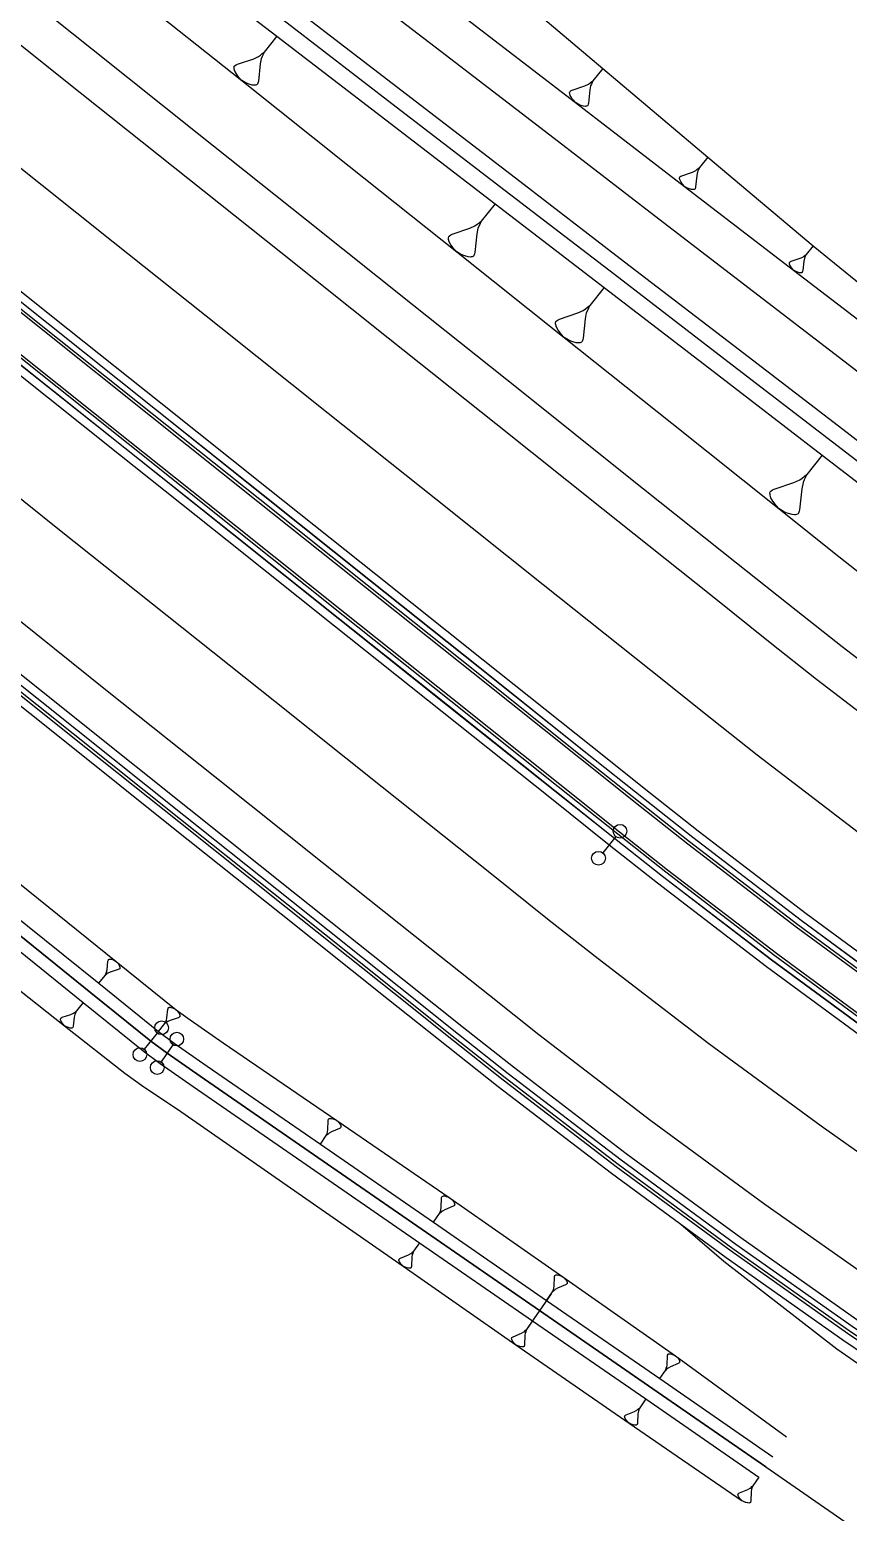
# Model space of a CAD drawing. Extents: x 383808 to 384559, y 802827 to 803490.
# Drawn here: x 384134.6 to 384164.3, y 803006.5 to 803060.4 of the extents above; entities that cross this region are included whole.
import ezdxf

# ---------------------------------------------------------------- set-up
doc = ezdxf.new("R2010")
doc.units = 0
doc.layers.get('0').update_dxf_attribs({"linetype": 'CONTINUOUS'})

msp = doc.modelspace()

# ---------------------------------------------------------------- linework, layer by layer
at = {"color": 7}
for p, q in [((384143.5607, 803060.1627), (384143.0986, 803059.5826)), ((384142.1231, 803059.1405), (384142.7184, 803059.3436)), ((384142.7184, 803059.3436), (384142.8904, 803059.4234)), ((384142.8904, 803059.4234), (384142.9598, 803059.4765)), ((384142.9898, 803059.3441), (384142.9505, 803059.1587)), ((384142.9598, 803059.4765), (384143.0292, 803059.5296)), ((384143.0261, 803059.4236), (384142.9898, 803059.3441)), ((384143.0623, 803059.5031), (384143.0261, 803059.4236)), ((384143.0292, 803059.5296), (384143.0986, 803059.5826)), ((384143.0986, 803059.5826), (384143.0623, 803059.5031)), ((384142.0009, 803059.0211), (384142.0107, 803059.0675)), ((384142.0043, 803058.9914), (384142.0009, 803059.0211)), ((384142.0076, 803058.9616), (384142.0043, 803058.9914)), ((384142.0309, 803058.8888), (384142.0076, 803058.9616)), ((384142.0107, 803059.0675), (384142.0239, 803059.0841)), ((384142.0239, 803059.0841), (384142.0801, 803059.1206)), ((384142.0874, 803058.7896), (384142.0309, 803058.8888)), ((384142.0801, 803059.1206), (384142.1231, 803059.1405)), ((384142.1239, 803058.7335), (384142.0874, 803058.7896)), ((384142.177, 803058.6641), (384142.1239, 803058.7335)), ((384142.9505, 803059.1587), (384142.8855, 803058.5331)), ((384155.4152, 803058.9936), (384155.057, 803058.544)), ((384142.2798, 803058.5551), (384142.177, 803058.6641)), ((384142.409, 803058.4792), (384142.2798, 803058.5551)), ((384142.4885, 803058.4429), (384142.409, 803058.4792)), ((384142.5515, 803058.4199), (384142.4885, 803058.4429)), ((384142.6608, 803058.387), (384142.5515, 803058.4199)), ((384142.7369, 803058.3806), (384142.6608, 803058.387)), ((384142.7667, 803058.3839), (384142.7369, 803058.3806)), ((384142.7964, 803058.3873), (384142.7667, 803058.3839)), ((384142.8394, 803058.4072), (384142.7964, 803058.3873)), ((384142.8526, 803058.4238), (384142.8394, 803058.4072)), ((384142.8757, 803058.4867), (384142.8526, 803058.4238)), ((384142.8855, 803058.5331), (384142.8757, 803058.4867)), ((384154.2241, 803058.1576), (384154.2677, 803058.1859)), ((384154.2677, 803058.1859), (384154.301, 803058.2014)), ((384154.301, 803058.2014), (384154.7624, 803058.3588)), ((384154.7624, 803058.3588), (384154.8957, 803058.4206)), ((384154.9422, 803058.2155), (384154.8919, 803057.7306)), ((384154.8957, 803058.4206), (384154.9494, 803058.4617)), ((384154.9727, 803058.3592), (384154.9422, 803058.2155)), ((384154.9494, 803058.4617), (384155.0032, 803058.5029)), ((384155.0008, 803058.4208), (384154.9727, 803058.3592)), ((384155.0289, 803058.4824), (384155.0008, 803058.4208)), ((384155.0032, 803058.5029), (384155.057, 803058.544)), ((384155.057, 803058.544), (384155.0289, 803058.4824)), ((384154.2063, 803058.1088), (384154.2139, 803058.1448)), ((384154.2089, 803058.0858), (384154.2063, 803058.1088)), ((384154.2115, 803058.0627), (384154.2089, 803058.0858)), ((384154.2296, 803058.0063), (384154.2115, 803058.0627)), ((384154.2139, 803058.1448), (384154.2241, 803058.1576)), ((384154.2733, 803057.9294), (384154.2296, 803058.0063)), ((384154.3016, 803057.8859), (384154.2733, 803057.9294)), ((384154.3428, 803057.8321), (384154.3016, 803057.8859)), ((384154.4225, 803057.7476), (384154.3428, 803057.8321)), ((384154.5226, 803057.6888), (384154.4225, 803057.7476)), ((384154.5842, 803057.6607), (384154.5226, 803057.6888)), ((384154.633, 803057.6429), (384154.5842, 803057.6607)), ((384154.7177, 803057.6174), (384154.633, 803057.6429)), ((384154.8562, 803057.633), (384154.8229, 803057.6176)), ((384154.8664, 803057.6459), (384154.8562, 803057.633)), ((384154.8843, 803057.6947), (384154.8664, 803057.6459)), ((384154.8919, 803057.7306), (384154.8843, 803057.6947)), ((384154.7767, 803057.6124), (384154.7177, 803057.6174)), ((384154.7998, 803057.615), (384154.7767, 803057.6124)), ((384154.8229, 803057.6176), (384154.7998, 803057.615)), ((384159.2388, 803055.7688), (384158.9322, 803055.3839)), ((384158.2039, 803055.0114), (384158.2104, 803055.0421)), ((384158.2061, 803054.9916), (384158.2039, 803055.0114)), ((384158.2083, 803054.9718), (384158.2061, 803054.9916)), ((384158.2238, 803054.9236), (384158.2083, 803054.9718)), ((384158.2104, 803055.0421), (384158.2191, 803055.0531)), ((384158.2191, 803055.0531), (384158.2564, 803055.0773)), ((384158.2564, 803055.0773), (384158.285, 803055.0906)), ((384158.285, 803055.0906), (384158.68, 803055.2253)), ((384158.68, 803055.2253), (384158.794, 803055.2782)), ((384158.8339, 803055.1026), (384158.7908, 803054.6875)), ((384158.794, 803055.2782), (384158.8401, 803055.3135)), ((384158.86, 803055.2257), (384158.8339, 803055.1026)), ((384158.8401, 803055.3135), (384158.8861, 803055.3487)), ((384158.8841, 803055.2784), (384158.86, 803055.2257)), ((384158.9081, 803055.3312), (384158.8841, 803055.2784)), ((384158.8861, 803055.3487), (384158.9322, 803055.3839)), ((384158.9322, 803055.3839), (384158.9081, 803055.3312)), ((384158.2613, 803054.8577), (384158.2238, 803054.9236)), ((384158.2855, 803054.8205), (384158.2613, 803054.8577)), ((384158.3207, 803054.7744), (384158.2855, 803054.8205)), ((384158.3889, 803054.7021), (384158.3207, 803054.7744)), ((384158.4747, 803054.6518), (384158.3889, 803054.7021)), ((384158.5274, 803054.6277), (384158.4747, 803054.6518)), ((384158.5692, 803054.6124), (384158.5274, 803054.6277)), ((384158.6417, 803054.5906), (384158.5692, 803054.6124)), ((384158.6922, 803054.5863), (384158.6417, 803054.5906)), ((384158.712, 803054.5885), (384158.6922, 803054.5863)), ((384158.7317, 803054.5908), (384158.712, 803054.5885)), ((384158.7602, 803054.604), (384158.7317, 803054.5908)), ((384158.769, 803054.615), (384158.7602, 803054.604)), ((384158.7843, 803054.6568), (384158.769, 803054.615)), ((384158.7908, 803054.6875), (384158.7843, 803054.6568)), ((384151.4937, 803054.0717), (384150.9911, 803053.4409)), ((384150.7648, 803053.2678), (384150.8402, 803053.3255)), ((384150.8402, 803053.3255), (384150.9157, 803053.3832)), ((384150.9517, 803053.3545), (384150.9123, 803053.2681)), ((384150.9157, 803053.3832), (384150.9911, 803053.4409)), ((384150.9911, 803053.4409), (384150.9517, 803053.3545)), ((384149.7976, 803052.8304), (384149.8083, 803052.8808)), ((384149.8013, 803052.798), (384149.7976, 803052.8304)), ((384149.8049, 803052.7657), (384149.8013, 803052.798)), ((384149.8083, 803052.8808), (384149.8227, 803052.8988)), ((384149.8227, 803052.8988), (384149.8838, 803052.9385)), ((384149.8838, 803052.9385), (384149.9305, 803052.9602)), ((384149.9305, 803052.9602), (384150.5778, 803053.181)), ((384150.5778, 803053.181), (384150.7648, 803053.2678)), ((384150.8301, 803052.98), (384150.7595, 803052.2997)), ((384150.8729, 803053.1816), (384150.8301, 803052.98)), ((384150.9123, 803053.2681), (384150.8729, 803053.1816)), ((384149.8303, 803052.6865), (384149.8049, 803052.7657)), ((384149.8917, 803052.5787), (384149.8303, 803052.6865)), ((384149.9314, 803052.5176), (384149.8917, 803052.5787)), ((384149.9891, 803052.4421), (384149.9314, 803052.5176)), ((384150.1009, 803052.3236), (384149.9891, 803052.4421)), ((384150.2414, 803052.2411), (384150.1009, 803052.3236)), ((384150.3278, 803052.2017), (384150.2414, 803052.2411)), ((384150.7488, 803052.2493), (384150.7237, 803052.1809)), ((384150.7595, 803052.2997), (384150.7488, 803052.2493)), ((384163.0613, 803052.5425), (384162.8066, 803052.2229)), ((384150.3963, 803052.1767), (384150.3278, 803052.2017)), ((384150.5151, 803052.1409), (384150.3963, 803052.1767)), ((384150.5979, 803052.1339), (384150.5151, 803052.1409)), ((384150.6303, 803052.1375), (384150.5979, 803052.1339)), ((384150.6626, 803052.1412), (384150.6303, 803052.1375)), ((384150.7094, 803052.1629), (384150.6626, 803052.1412)), ((384150.7237, 803052.1809), (384150.7094, 803052.1629)), ((384162.2017, 803051.9134), (384162.2071, 803051.939)), ((384162.2035, 803051.897), (384162.2017, 803051.9134)), ((384162.2054, 803051.8806), (384162.2035, 803051.897)), ((384162.2183, 803051.8405), (384162.2054, 803051.8806)), ((384162.2071, 803051.939), (384162.2144, 803051.9481)), ((384162.2144, 803051.9481), (384162.2454, 803051.9682)), ((384162.2494, 803051.7859), (384162.2183, 803051.8405)), ((384162.2454, 803051.9682), (384162.269, 803051.9792)), ((384162.2695, 803051.7549), (384162.2494, 803051.7859)), ((384162.269, 803051.9792), (384162.5971, 803052.0911)), ((384162.2987, 803051.7166), (384162.2695, 803051.7549)), ((384162.3554, 803051.6566), (384162.2987, 803051.7166)), ((384162.5971, 803052.0911), (384162.6919, 803052.1351)), ((384162.725, 803051.9892), (384162.6892, 803051.6445)), ((384162.6919, 803052.1351), (384162.7301, 803052.1643)), ((384162.7467, 803052.0914), (384162.725, 803051.9892)), ((384162.7301, 803052.1643), (384162.7683, 803052.1936)), ((384162.7666, 803052.1352), (384162.7467, 803052.0914)), ((384162.7866, 803052.179), (384162.7666, 803052.1352)), ((384162.7683, 803052.1936), (384162.8066, 803052.2229)), ((384162.8066, 803052.2229), (384162.7866, 803052.179)), ((384162.4266, 803051.6148), (384162.3554, 803051.6566)), ((384162.4704, 803051.5948), (384162.4266, 803051.6148)), ((384162.5051, 803051.5821), (384162.4704, 803051.5948)), ((384162.5653, 803051.564), (384162.5051, 803051.5821)), ((384162.6073, 803051.5604), (384162.5653, 803051.564)), ((384162.6237, 803051.5623), (384162.6073, 803051.5604)), ((384162.6401, 803051.5641), (384162.6237, 803051.5623)), ((384162.6638, 803051.5751), (384162.6401, 803051.5641)), ((384162.6711, 803051.5842), (384162.6638, 803051.5751)), ((384162.6838, 803051.6189), (384162.6711, 803051.5842)), ((384162.6892, 803051.6445), (384162.6838, 803051.6189)), ((384155.4602, 803051.0262), (384154.9374, 803050.3701)), ((384153.8342, 803049.8701), (384154.5075, 803050.0997)), ((384154.5075, 803050.0997), (384154.702, 803050.19)), ((384154.702, 803050.19), (384154.7804, 803050.25)), ((384154.8144, 803050.1004), (384154.7699, 803049.8906)), ((384154.7804, 803050.25), (384154.8589, 803050.3101)), ((384154.8554, 803050.1903), (384154.8144, 803050.1004)), ((384154.8964, 803050.2802), (384154.8554, 803050.1903)), ((384154.8589, 803050.3101), (384154.9374, 803050.3701)), ((384154.9374, 803050.3701), (384154.8964, 803050.2802)), ((384153.696, 803049.735), (384153.7071, 803049.7875)), ((384153.6998, 803049.7014), (384153.696, 803049.735)), ((384153.7036, 803049.6677), (384153.6998, 803049.7014)), ((384153.7299, 803049.5854), (384153.7036, 803049.6677)), ((384153.7071, 803049.7875), (384153.722, 803049.8062)), ((384153.722, 803049.8062), (384153.7856, 803049.8475)), ((384153.7938, 803049.4732), (384153.7299, 803049.5854)), ((384153.7856, 803049.8475), (384153.8342, 803049.8701)), ((384154.7699, 803049.8906), (384154.6965, 803049.183)), ((384153.8351, 803049.4097), (384153.7938, 803049.4732)), ((384153.8951, 803049.3312), (384153.8351, 803049.4097)), ((384154.0114, 803049.2079), (384153.8951, 803049.3312)), ((384154.1576, 803049.1221), (384154.0114, 803049.2079)), ((384154.2475, 803049.0811), (384154.1576, 803049.1221)), ((384154.3187, 803049.055), (384154.2475, 803049.0811)), ((384154.4423, 803049.0178), (384154.3187, 803049.055)), ((384154.5284, 803049.0105), (384154.4423, 803049.0178)), ((384154.562, 803049.0143), (384154.5284, 803049.0105)), ((384154.5957, 803049.0181), (384154.562, 803049.0143)), ((384154.6443, 803049.0407), (384154.5957, 803049.0181)), ((384154.6593, 803049.0594), (384154.6443, 803049.0407)), ((384154.6853, 803049.1306), (384154.6593, 803049.0594)), ((384154.6965, 803049.183), (384154.6853, 803049.1306)), ((384163.3931, 803044.9352), (384162.83, 803044.2284)), ((384162.6609, 803044.099), (384162.7454, 803044.1637)), ((384162.7454, 803044.1637), (384162.83, 803044.2284)), ((384162.83, 803044.2284), (384162.7858, 803044.1315)), ((384161.5046, 803043.6008), (384161.5207, 803043.621)), ((384161.5207, 803043.621), (384161.5892, 803043.6655)), ((384161.5892, 803043.6655), (384161.6416, 803043.6898)), ((384161.6416, 803043.6898), (384162.3669, 803043.9372)), ((384162.3669, 803043.9372), (384162.5763, 803044.0344)), ((384162.6496, 803043.7119), (384162.5704, 803042.9497)), ((384162.5763, 803044.0344), (384162.6609, 803044.099)), ((384162.6975, 803043.9378), (384162.6496, 803043.7119)), ((384162.7417, 803044.0347), (384162.6975, 803043.9378)), ((384162.7858, 803044.1315), (384162.7417, 803044.0347)), ((384161.4927, 803043.5443), (384161.5046, 803043.6008)), ((384161.4968, 803043.508), (384161.4927, 803043.5443)), ((384161.5009, 803043.4717), (384161.4968, 803043.508)), ((384161.5293, 803043.3831), (384161.5009, 803043.4717)), ((384161.5981, 803043.2623), (384161.5293, 803043.3831)), ((384161.6425, 803043.1938), (384161.5981, 803043.2623)), ((384161.7072, 803043.1093), (384161.6425, 803043.1938)), ((384161.8325, 803042.9764), (384161.7072, 803043.1093)), ((384161.9899, 803042.884), (384161.8325, 803042.9764)), ((384162.0868, 803042.8399), (384161.9899, 803042.884)), ((384162.1635, 803042.8118), (384162.0868, 803042.8399)), ((384162.2966, 803042.7717), (384162.1635, 803042.8118)), ((384162.3894, 803042.7638), (384162.2966, 803042.7717)), ((384162.4256, 803042.768), (384162.3894, 803042.7638)), ((384162.4619, 803042.7721), (384162.4256, 803042.768)), ((384162.5143, 803042.7964), (384162.4619, 803042.7721)), ((384162.5304, 803042.8165), (384162.5143, 803042.7964)), ((384162.5585, 803042.8932), (384162.5304, 803042.8165)), ((384162.5704, 803042.9497), (384162.5585, 803042.8932)), ((384137.3831, 803026.2265), (384137.4169, 803026.5359)), ((384137.4169, 803026.5359), (384137.4219, 803026.5588)), ((384137.4219, 803026.5588), (384137.4334, 803026.5898)), ((384137.4334, 803026.5898), (384137.44, 803026.598)), ((384137.44, 803026.598), (384137.4613, 803026.6078)), ((384137.4613, 803026.6078), (384137.4761, 803026.6093)), ((384137.4761, 803026.6093), (384137.4908, 803026.6109)), ((384137.4908, 803026.6109), (384137.5285, 803026.6075)), ((384137.5285, 803026.6075), (384137.5824, 803026.591)), ((384137.5824, 803026.591), (384137.6135, 803026.5794)), ((384137.6135, 803026.5794), (384137.6527, 803026.5613)), ((384137.6527, 803026.5613), (384137.7165, 803026.5234)), ((384137.7165, 803026.5234), (384137.7671, 803026.4692)), ((384137.7671, 803026.4692), (384137.7932, 803026.4347)), ((384137.7932, 803026.4347), (384137.8111, 803026.4068)), ((384137.8111, 803026.4068), (384137.8387, 803026.3576)), ((384137.0785, 803025.7313), (384137.3087, 803026.0171)), ((384137.3087, 803026.0171), (384137.3268, 803026.0564)), ((384137.3432, 803026.0432), (384137.3087, 803026.0171)), ((384137.3268, 803026.0564), (384137.345, 803026.0956)), ((384137.3776, 803026.0693), (384137.3432, 803026.0432)), ((384137.345, 803026.0956), (384137.3631, 803026.1348)), ((384137.3631, 803026.1348), (384137.3831, 803026.2265)), ((384137.4121, 803026.0954), (384137.3776, 803026.0693)), ((384137.4974, 803026.1344), (384137.4121, 803026.0954)), ((384137.7925, 803026.2333), (384137.4974, 803026.1344)), ((384137.8138, 803026.243), (384137.7925, 803026.2333)), ((384137.8417, 803026.261), (384137.8138, 803026.243)), ((384137.8387, 803026.3576), (384137.8501, 803026.3215)), ((384137.8483, 803026.2691), (384137.8417, 803026.261)), ((384137.8533, 803026.292), (384137.8483, 803026.2691)), ((384137.8501, 803026.3215), (384137.8517, 803026.3068)), ((384137.8517, 803026.3068), (384137.8533, 803026.292)), ((384136.5139, 803025.0304), (384136.2696, 803024.7271)), ((384139.5612, 803024.4744), (384139.5951, 803024.7848)), ((384139.5951, 803024.7848), (384139.6001, 803024.8077)), ((384139.6001, 803024.8077), (384139.6117, 803024.8389)), ((384139.6117, 803024.8389), (384139.6183, 803024.8471)), ((384139.6183, 803024.8471), (384139.6396, 803024.8569)), ((384139.6396, 803024.8569), (384139.6544, 803024.8585)), ((384139.6544, 803024.8585), (384139.6692, 803024.8601)), ((384139.6692, 803024.8601), (384139.707, 803024.8567)), ((384139.707, 803024.8567), (384139.7612, 803024.8401)), ((384139.7612, 803024.8401), (384139.7923, 803024.8285)), ((384139.7923, 803024.8285), (384139.8317, 803024.8103)), ((384139.8317, 803024.8103), (384139.8956, 803024.7723)), ((384139.8956, 803024.7723), (384139.9464, 803024.7179)), ((384135.6916, 803024.4354), (384135.6969, 803024.4597)), ((384135.6933, 803024.4197), (384135.6916, 803024.4354)), ((384135.695, 803024.4041), (384135.6933, 803024.4197)), ((384135.707, 803024.3658), (384135.695, 803024.4041)), ((384135.6969, 803024.4597), (384135.7039, 803024.4683)), ((384135.7039, 803024.4683), (384135.7335, 803024.4874)), ((384135.7364, 803024.3136), (384135.707, 803024.3658)), ((384135.7335, 803024.4874), (384135.7561, 803024.4977)), ((384135.7554, 803024.284), (384135.7364, 803024.3136)), ((384135.7831, 803024.2474), (384135.7554, 803024.284)), ((384135.7561, 803024.4977), (384136.0693, 803024.6027)), ((384135.8368, 803024.1898), (384135.7831, 803024.2474)), ((384136.0693, 803024.6027), (384136.1598, 803024.6441)), ((384136.1906, 803024.505), (384136.1548, 803024.1766)), ((384136.1598, 803024.6441), (384136.1964, 803024.6718)), ((384136.2118, 803024.6022), (384136.1906, 803024.505)), ((384136.1964, 803024.6718), (384136.233, 803024.6994)), ((384136.2311, 803024.6438), (384136.2118, 803024.6022)), ((384136.2503, 803024.6855), (384136.2311, 803024.6438)), ((384136.233, 803024.6994), (384136.2696, 803024.7271)), ((384136.2696, 803024.7271), (384136.2503, 803024.6855)), ((384139.2556, 803023.9777), (384139.4865, 803024.2644)), ((384139.4865, 803024.2644), (384139.5047, 803024.3037)), ((384139.5211, 803024.2905), (384139.4865, 803024.2644)), ((384139.5047, 803024.3037), (384139.5229, 803024.3431)), ((384139.5557, 803024.3167), (384139.5211, 803024.2905)), ((384139.5229, 803024.3431), (384139.5411, 803024.3825)), ((384139.5411, 803024.3825), (384139.5612, 803024.4744)), ((384139.5903, 803024.3429), (384139.5557, 803024.3167)), ((384139.6758, 803024.382), (384139.5903, 803024.3429)), ((384139.9719, 803024.4812), (384139.6758, 803024.382)), ((384139.9464, 803024.7179), (384139.9726, 803024.6833)), ((384139.9933, 803024.491), (384139.9719, 803024.4812)), ((384139.9726, 803024.6833), (384139.9905, 803024.6553)), ((384139.9905, 803024.6553), (384140.0183, 803024.6059)), ((384140.0213, 803024.509), (384139.9933, 803024.491)), ((384140.0183, 803024.6059), (384140.0297, 803024.5698)), ((384140.0278, 803024.5172), (384140.0213, 803024.509)), ((384140.0329, 803024.5402), (384140.0278, 803024.5172)), ((384140.0297, 803024.5698), (384140.0313, 803024.555)), ((384140.0313, 803024.555), (384140.0329, 803024.5402)), ((384135.9044, 803024.1496), (384135.8368, 803024.1898)), ((384135.9461, 803024.1304), (384135.9044, 803024.1496)), ((384135.9791, 803024.1181), (384135.9461, 803024.1304)), ((384136.0363, 803024.1005), (384135.9791, 803024.1181)), ((384136.0763, 803024.0969), (384136.0363, 803024.1005)), ((384136.092, 803024.0986), (384136.0763, 803024.0969)), ((384136.1076, 803024.1003), (384136.092, 803024.0986)), ((384136.1302, 803024.1107), (384136.1076, 803024.1003)), ((384136.1372, 803024.1193), (384136.1302, 803024.1107)), ((384136.1495, 803024.1523), (384136.1372, 803024.1193)), ((384136.1548, 803024.1766), (384136.1495, 803024.1523)), ((384145.4164, 803020.413), (384145.4276, 803020.7328)), ((384145.4276, 803020.7328), (384145.4309, 803020.7567)), ((384145.4309, 803020.7567), (384145.4404, 803020.7894)), ((384145.4404, 803020.7894), (384145.4466, 803020.7983)), ((384145.4466, 803020.7983), (384145.4677, 803020.8099)), ((384145.4677, 803020.8099), (384145.4827, 803020.8127)), ((384145.4827, 803020.8127), (384145.4977, 803020.8154)), ((384145.4977, 803020.8154), (384145.5366, 803020.8148)), ((384145.5366, 803020.8148), (384145.5932, 803020.8019)), ((384145.8357, 803020.4511), (384145.5406, 803020.3273)), ((384145.5932, 803020.8019), (384145.6259, 803020.7924)), ((384145.6259, 803020.7924), (384145.6675, 803020.7768)), ((384145.6675, 803020.7768), (384145.7357, 803020.7428)), ((384145.7357, 803020.7428), (384145.7917, 803020.691)), ((384145.7917, 803020.691), (384145.8211, 803020.6576)), ((384145.8211, 803020.6576), (384145.8416, 803020.6304)), ((384145.8568, 803020.4627), (384145.8357, 803020.4511)), ((384145.8416, 803020.6304), (384145.8737, 803020.582)), ((384145.884, 803020.4832), (384145.8568, 803020.4627)), ((384145.8737, 803020.582), (384145.888, 803020.5459)), ((384145.8902, 803020.492), (384145.884, 803020.4832)), ((384145.888, 803020.5459), (384145.8908, 803020.5309)), ((384145.8935, 803020.5159), (384145.8902, 803020.492)), ((384145.8908, 803020.5309), (384145.8935, 803020.5159)), ((384145.1416, 803019.8822), (384145.356, 803020.1927)), ((384145.356, 803020.1927), (384145.3716, 803020.2343)), ((384145.3893, 803020.2221), (384145.356, 803020.1927)), ((384145.3716, 803020.2343), (384145.3872, 803020.2759)), ((384145.3872, 803020.2759), (384145.4029, 803020.3176)), ((384145.4227, 803020.2514), (384145.3893, 803020.2221)), ((384145.4029, 803020.3176), (384145.4164, 803020.413)), ((384145.4561, 803020.2808), (384145.4227, 803020.2514)), ((384145.5406, 803020.3273), (384145.4561, 803020.2808)), ((384149.5383, 803017.5864), (384149.5498, 803017.9147)), ((384149.5498, 803017.9147), (384149.5533, 803017.9392)), ((384149.5533, 803017.9392), (384149.563, 803017.9729)), ((384149.563, 803017.9729), (384149.5693, 803017.982)), ((384149.5693, 803017.982), (384149.591, 803017.9939)), ((384149.591, 803017.9939), (384149.6064, 803017.9967)), ((384149.6064, 803017.9967), (384149.6218, 803017.9995)), ((384149.6218, 803017.9995), (384149.6617, 803017.9989)), ((384149.6617, 803017.9989), (384149.7198, 803017.9857)), ((384149.7198, 803017.9857), (384149.7534, 803017.9759)), ((384149.7534, 803017.9759), (384149.7962, 803017.9599)), ((384149.7962, 803017.9599), (384149.8662, 803017.9249)), ((384149.8662, 803017.9249), (384149.9237, 803017.8718)), ((384149.9237, 803017.8718), (384149.9538, 803017.8376)), ((384149.9538, 803017.8376), (384149.9749, 803017.8096)), ((384149.9749, 803017.8096), (384150.0078, 803017.7599)), ((384150.0078, 803017.7599), (384150.0226, 803017.7228)), ((384149.2562, 803017.0414), (384149.4763, 803017.3602)), ((384149.4763, 803017.3602), (384149.4923, 803017.4029)), ((384149.5106, 803017.3904), (384149.4763, 803017.3602)), ((384149.4923, 803017.4029), (384149.5084, 803017.4457)), ((384149.5084, 803017.4457), (384149.5244, 803017.4884)), ((384149.5448, 803017.4205), (384149.5106, 803017.3904)), ((384149.5244, 803017.4884), (384149.5383, 803017.5864)), ((384149.5791, 803017.4506), (384149.5448, 803017.4205)), ((384149.6658, 803017.4984), (384149.5791, 803017.4506)), ((384149.9688, 803017.6255), (384149.6658, 803017.4984)), ((384149.9905, 803017.6374), (384149.9688, 803017.6255)), ((384150.0185, 803017.6584), (384149.9905, 803017.6374)), ((384150.0247, 803017.6675), (384150.0185, 803017.6584)), ((384150.0226, 803017.7228), (384150.0254, 803017.7074)), ((384150.0282, 803017.692), (384150.0247, 803017.6675)), ((384150.0254, 803017.7074), (384150.0282, 803017.692)), ((384148.7448, 803016.3008), (384148.5322, 803015.9927)), ((384147.9989, 803015.6721), (384148.0022, 803015.6958)), ((384148.0016, 803015.6572), (384147.9989, 803015.6721)), ((384148.0043, 803015.6424), (384148.0016, 803015.6572)), ((384148.0022, 803015.6958), (384148.0083, 803015.7046)), ((384148.0186, 803015.6065), (384148.0043, 803015.6424)), ((384148.0083, 803015.7046), (384148.0353, 803015.7249)), ((384148.0504, 803015.5586), (384148.0186, 803015.6065)), ((384148.0353, 803015.7249), (384148.0563, 803015.7365)), ((384148.0563, 803015.7365), (384148.349, 803015.8593)), ((384148.349, 803015.8593), (384148.4328, 803015.9054)), ((384148.4328, 803015.9054), (384148.4659, 803015.9345)), ((384148.4722, 803015.7742), (384148.4611, 803015.4569)), ((384148.4659, 803015.9345), (384148.4991, 803015.9636)), ((384148.4856, 803015.8689), (384148.4722, 803015.7742)), ((384148.5012, 803015.9102), (384148.4856, 803015.8689)), ((384148.4991, 803015.9636), (384148.5322, 803015.9927)), ((384148.5167, 803015.9515), (384148.5012, 803015.9102)), ((384148.5322, 803015.9927), (384148.5167, 803015.9515)), ((384148.0708, 803015.5315), (384148.0504, 803015.5586)), ((384148.0999, 803015.4984), (384148.0708, 803015.5315)), ((384148.1554, 803015.4471), (384148.0999, 803015.4984)), ((384148.2231, 803015.4133), (384148.1554, 803015.4471)), ((384148.2644, 803015.3978), (384148.2231, 803015.4133)), ((384148.2969, 803015.3884), (384148.2644, 803015.3978)), ((384148.353, 803015.3756), (384148.2969, 803015.3884)), ((384148.3916, 803015.375), (384148.353, 803015.3756)), ((384148.4065, 803015.3777), (384148.3916, 803015.375)), ((384148.4213, 803015.3805), (384148.4065, 803015.3777)), ((384148.4423, 803015.392), (384148.4213, 803015.3805)), ((384148.4484, 803015.4008), (384148.4423, 803015.392)), ((384148.4578, 803015.4333), (384148.4484, 803015.4008)), ((384148.4611, 803015.4569), (384148.4578, 803015.4333)), ((384153.6447, 803014.7297), (384153.6558, 803015.0485)), ((384153.6558, 803015.0485), (384153.6592, 803015.0723)), ((384153.6592, 803015.0723), (384153.6687, 803015.1049)), ((384153.6687, 803015.1049), (384153.6748, 803015.1137)), ((384153.6748, 803015.1137), (384153.6958, 803015.1253)), ((384153.6958, 803015.1253), (384153.7108, 803015.1281)), ((384153.7108, 803015.1281), (384153.7257, 803015.1308)), ((384153.7257, 803015.1308), (384153.7644, 803015.1302)), ((384153.7644, 803015.1302), (384153.8209, 803015.1173)), ((384153.8209, 803015.1173), (384153.8535, 803015.1078)), ((384153.8535, 803015.1078), (384153.895, 803015.0923)), ((384153.895, 803015.0923), (384153.963, 803015.0584)), ((384153.963, 803015.0584), (384154.0188, 803015.0068)), ((384153.3708, 803014.2006), (384153.5845, 803014.5101)), ((384153.5845, 803014.5101), (384153.6, 803014.5516)), ((384153.6177, 803014.5394), (384153.5845, 803014.5101)), ((384153.6, 803014.5516), (384153.6156, 803014.5931)), ((384153.6156, 803014.5931), (384153.6312, 803014.6345)), ((384153.651, 803014.5686), (384153.6177, 803014.5394)), ((384153.6312, 803014.6345), (384153.6447, 803014.7297)), ((384153.6843, 803014.5979), (384153.651, 803014.5686)), ((384153.7685, 803014.6442), (384153.6843, 803014.5979)), ((384154.0626, 803014.7676), (384153.7685, 803014.6442)), ((384154.0188, 803015.0068), (384154.0481, 803014.9735)), ((384154.0481, 803014.9735), (384154.0685, 803014.9464)), ((384154.0836, 803014.7792), (384154.0626, 803014.7676)), ((384154.0685, 803014.9464), (384154.1005, 803014.8982)), ((384154.1108, 803014.7996), (384154.0836, 803014.7792)), ((384154.1005, 803014.8982), (384154.1148, 803014.8621)), ((384154.1169, 803014.8085), (384154.1108, 803014.7996)), ((384154.1148, 803014.8621), (384154.1175, 803014.8472)), ((384154.1203, 803014.8323), (384154.1169, 803014.8085)), ((384154.1175, 803014.8472), (384154.1203, 803014.8323)), ((384152.8594, 803013.46), (384152.6418, 803013.1448)), ((384152.155, 803012.8826), (384152.4545, 803013.0082)), ((384152.4545, 803013.0082), (384152.5402, 803013.0554)), ((384152.5402, 803013.0554), (384152.5741, 803013.0852)), ((384152.5805, 803012.9212), (384152.5692, 803012.5966)), ((384152.5741, 803013.0852), (384152.608, 803013.115)), ((384152.5942, 803013.0181), (384152.5805, 803012.9212)), ((384152.6101, 803013.0603), (384152.5942, 803013.0181)), ((384152.608, 803013.115), (384152.6418, 803013.1448)), ((384152.626, 803013.1026), (384152.6101, 803013.0603)), ((384152.6418, 803013.1448), (384152.626, 803013.1026)), ((384152.0962, 803012.8168), (384152.0997, 803012.841)), ((384152.099, 803012.8016), (384152.0962, 803012.8168)), ((384152.1018, 803012.7863), (384152.099, 803012.8016)), ((384152.0997, 803012.841), (384152.1059, 803012.85)), ((384152.1164, 803012.7497), (384152.1018, 803012.7863)), ((384152.1059, 803012.85), (384152.1335, 803012.8708)), ((384152.149, 803012.7006), (384152.1164, 803012.7497)), ((384152.1335, 803012.8708), (384152.155, 803012.8826)), ((384152.1698, 803012.6729), (384152.149, 803012.7006)), ((384152.1996, 803012.6391), (384152.1698, 803012.6729)), ((384152.2564, 803012.5865), (384152.1996, 803012.6391)), ((384152.3256, 803012.552), (384152.2564, 803012.5865)), ((384152.3679, 803012.5362), (384152.3256, 803012.552)), ((384152.4011, 803012.5265), (384152.3679, 803012.5362)), ((384152.4586, 803012.5134), (384152.4011, 803012.5265)), ((384152.498, 803012.5128), (384152.4586, 803012.5134)), ((384152.5132, 803012.5156), (384152.498, 803012.5128)), ((384152.5284, 803012.5184), (384152.5132, 803012.5156)), ((384152.5499, 803012.5302), (384152.5284, 803012.5184)), ((384152.5561, 803012.5392), (384152.5499, 803012.5302)), ((384152.5657, 803012.5724), (384152.5561, 803012.5392)), ((384152.5692, 803012.5966), (384152.5657, 803012.5724)), ((384157.7379, 803011.7805), (384157.7509, 803011.8728)), ((384157.7509, 803011.8728), (384157.7617, 803012.1819)), ((384157.7617, 803012.1819), (384157.765, 803012.2049)), ((384157.765, 803012.2049), (384157.7742, 803012.2366)), ((384157.7742, 803012.2366), (384157.7801, 803012.2452)), ((384157.7801, 803012.2452), (384157.8005, 803012.2564)), ((384157.8005, 803012.2564), (384157.815, 803012.259)), ((384157.815, 803012.259), (384157.8295, 803012.2617)), ((384157.8295, 803012.2617), (384157.8671, 803012.2611)), ((384157.8671, 803012.2611), (384157.9218, 803012.2486)), ((384158.1561, 803011.9096), (384157.871, 803011.7899)), ((384157.9218, 803012.2486), (384157.9534, 803012.2395)), ((384157.9534, 803012.2395), (384157.9936, 803012.2243)), ((384157.9936, 803012.2243), (384158.0596, 803012.1915)), ((384158.0596, 803012.1915), (384158.1137, 803012.1415)), ((384158.1137, 803012.1415), (384158.1421, 803012.1092)), ((384158.1421, 803012.1092), (384158.1619, 803012.0829)), ((384158.1766, 803011.9208), (384158.1561, 803011.9096)), ((384158.1619, 803012.0829), (384158.1929, 803012.0361)), ((384158.2029, 803011.9406), (384158.1766, 803011.9208)), ((384158.1929, 803012.0361), (384158.2068, 803012.0012)), ((384158.2088, 803011.9492), (384158.2029, 803011.9406)), ((384158.2068, 803012.0012), (384158.2094, 803011.9867)), ((384158.2121, 803011.9722), (384158.2088, 803011.9492)), ((384158.2094, 803011.9867), (384158.2121, 803011.9722)), ((384157.4854, 803011.3598), (384157.6925, 803011.6599)), ((384157.6925, 803011.6599), (384157.7077, 803011.7001)), ((384157.7248, 803011.6883), (384157.6925, 803011.6599)), ((384157.7077, 803011.7001), (384157.7228, 803011.7403)), ((384157.7228, 803011.7403), (384157.7379, 803011.7805)), ((384157.7571, 803011.7166), (384157.7248, 803011.6883)), ((384157.7893, 803011.745), (384157.7571, 803011.7166)), ((384157.871, 803011.7899), (384157.7893, 803011.745)), ((384156.5672, 803010.1654), (384156.6534, 803010.2128)), ((384156.6534, 803010.2128), (384156.6874, 803010.2427)), ((384156.6874, 803010.2427), (384156.7214, 803010.2727)), ((384156.7236, 803010.2177), (384156.7076, 803010.1753)), ((384156.7214, 803010.2727), (384156.7554, 803010.3026)), ((384156.7395, 803010.2602), (384156.7236, 803010.2177)), ((384156.7554, 803010.3026), (384156.7395, 803010.2602)), ((384156.974, 803010.6192), (384156.7554, 803010.3026)), ((384156.2074, 803009.9731), (384156.2108, 803009.9974)), ((384156.2102, 803009.9578), (384156.2074, 803009.9731)), ((384156.213, 803009.9425), (384156.2102, 803009.9578)), ((384156.2108, 803009.9974), (384156.2171, 803010.0065)), ((384156.2276, 803009.9057), (384156.213, 803009.9425)), ((384156.2171, 803010.0065), (384156.2449, 803010.0274)), ((384156.2604, 803009.8564), (384156.2276, 803009.9057)), ((384156.2449, 803010.0274), (384156.2664, 803010.0392)), ((384156.2813, 803009.8286), (384156.2604, 803009.8564)), ((384156.2664, 803010.0392), (384156.5672, 803010.1654)), ((384156.3112, 803009.7946), (384156.2813, 803009.8286)), ((384156.3683, 803009.7418), (384156.3112, 803009.7946)), ((384156.4378, 803009.7071), (384156.3683, 803009.7418)), ((384156.4802, 803009.6912), (384156.4378, 803009.7071)), ((384156.5136, 803009.6815), (384156.4802, 803009.6912)), ((384156.5713, 803009.6684), (384156.5136, 803009.6815)), ((384156.611, 803009.6677), (384156.5713, 803009.6684)), ((384156.6263, 803009.6705), (384156.611, 803009.6677)), ((384156.6415, 803009.6733), (384156.6263, 803009.6705)), ((384156.6631, 803009.6852), (384156.6415, 803009.6733)), ((384156.6693, 803009.6942), (384156.6631, 803009.6852)), ((384156.679, 803009.7276), (384156.6693, 803009.6942)), ((384156.6825, 803009.7519), (384156.679, 803009.7276)), ((384156.6939, 803010.078), (384156.6825, 803009.7519)), ((384156.7076, 803010.1753), (384156.6939, 803010.078)), ((384161.0886, 803007.7784), (384160.8724, 803007.4652)), ((384160.3303, 803007.1393), (384160.3337, 803007.1634)), ((384160.3331, 803007.1242), (384160.3303, 803007.1393)), ((384160.3358, 803007.1091), (384160.3331, 803007.1242)), ((384160.3337, 803007.1634), (384160.3399, 803007.1723)), ((384160.3503, 803007.0726), (384160.3358, 803007.1091)), ((384160.3399, 803007.1723), (384160.3674, 803007.193)), ((384160.3827, 803007.0238), (384160.3503, 803007.0726)), ((384160.3674, 803007.193), (384160.3887, 803007.2047)), ((384160.4034, 803006.9964), (384160.3827, 803007.0238)), ((384160.3887, 803007.2047), (384160.6862, 803007.3295)), ((384160.433, 803006.9627), (384160.4034, 803006.9964)), ((384160.4894, 803006.9105), (384160.433, 803006.9627)), ((384160.6862, 803007.3295), (384160.7714, 803007.3764)), ((384160.7714, 803007.3764), (384160.8051, 803007.406)), ((384160.8115, 803007.2431), (384160.8002, 803006.9206)), ((384160.8051, 803007.406), (384160.8387, 803007.4356)), ((384160.8251, 803007.3393), (384160.8115, 803007.2431)), ((384160.8409, 803007.3813), (384160.8251, 803007.3393)), ((384160.8387, 803007.4356), (384160.8724, 803007.4652)), ((384160.8566, 803007.4233), (384160.8409, 803007.3813)), ((384160.8724, 803007.4652), (384160.8566, 803007.4233)), ((384160.5582, 803006.8762), (384160.4894, 803006.9105)), ((384160.6002, 803006.8605), (384160.5582, 803006.8762)), ((384160.6332, 803006.8509), (384160.6002, 803006.8605)), ((384160.6903, 803006.8379), (384160.6332, 803006.8509)), ((384160.7295, 803006.8373), (384160.6903, 803006.8379)), ((384160.7446, 803006.84), (384160.7295, 803006.8373)), ((384160.7597, 803006.8428), (384160.7446, 803006.84)), ((384160.781, 803006.8545), (384160.7597, 803006.8428)), ((384160.7872, 803006.8635), (384160.781, 803006.8545)), ((384160.7968, 803006.8965), (384160.7872, 803006.8635)), ((384160.8002, 803006.9206), (384160.7968, 803006.8965))]:
    msp.add_line(p, q, dxfattribs=at)
at = {"color": 1}
for p, q in [((384155.8868, 803031.0662), (384155.4133, 803030.472)), ((384139.2116, 803023.9231), (384138.735, 803023.3314)), ((384139.7806, 803023.4984), (384139.3489, 803022.8731))]:
    msp.add_line(p, q, dxfattribs=at)
at = {"color": 3}
msp.add_line((384153.5412, 803014.4475), (384152.689, 803013.2131), dxfattribs=at)
at = {"color": 7, "linetype": 'CONTINUOUS'}
for points in [[(384106.0384, 803091.3957), (384109.5546, 803088.0326), (384113.1019, 803084.7012), (384116.7965, 803081.5338), (384120.5191, 803078.4008), (384124.2695, 803075.3022), (384128.0472, 803072.2384), (384131.852, 803069.2096), (384135.6835, 803066.216), (384137.5459, 803064.7811), (384139.5943, 803063.2083), (384143.5607, 803060.1627), (384147.5272, 803057.1172), (384151.4937, 803054.0717), (384155.4602, 803051.0262), (384159.4266, 803047.9807), (384163.3931, 803044.9352), (384165.5918, 803043.2469)], [(384102.2826, 803087.3631), (384105.8941, 803084.03), (384109.5357, 803080.7299), (384113.2072, 803077.463), (384116.9083, 803074.2296), (384120.6385, 803071.0299), (384124.3978, 803067.8644), (384128.1856, 803064.7331), (384132.0018, 803061.6364), (384133.8572, 803060.1514), (384135.8767, 803058.5423), (384139.7872, 803055.4266), (384143.6978, 803052.3109), (384147.6083, 803049.1952), (384151.5188, 803046.0795), (384155.4294, 803042.9637), (384159.3399, 803039.848), (384161.5076, 803038.1209), (384163.1909, 803036.792), (384167.0103, 803033.8652)], [(384120.9046, 803086.1933), (384125.0001, 803083.5772), (384128.6465, 803080.4524), (384132.3399, 803077.3834), (384136.0808, 803074.3727), (384139.7849, 803071.3174), (384141.6415, 803069.9215), (384143.7102, 803068.3742), (384147.7159, 803065.3779), (384151.5916, 803062.2184), (384155.4152, 803058.9936), (384159.2388, 803055.7688), (384163.0613, 803052.5425), (384166.9457, 803049.394), (384169.1402, 803047.7005), (384170.7549, 803046.4612), (384174.4102, 803043.7247), (384178.103, 803041.0406), (384181.7761, 803038.3264), (384185.4956, 803035.6717), (384189.2609, 803033.0773), (384192.9448, 803030.605), (384193.0696, 803030.5404)], [(384165.9657, 803043.7162), (384163.7669, 803045.4044), (384159.8005, 803048.4499), (384155.834, 803051.4955), (384151.8676, 803054.541), (384147.9011, 803057.5865), (384143.9346, 803060.632), (384139.9682, 803063.6775), (384137.9198, 803065.2503), (384136.0595, 803066.6836), (384132.2322, 803069.6737), (384128.4316, 803072.6991), (384124.658, 803075.7594), (384120.9118, 803078.8544), (384117.1933, 803081.9839), (384113.5027, 803085.1476)], [(384119.9048, 803085.0592), (384123.5952, 803081.9543), (384127.3132, 803078.8835), (384131.0582, 803075.8472), (384134.8301, 803072.8456), (384138.6285, 803069.879), (384140.4747, 803068.457), (384142.5231, 803066.8842), (384146.4895, 803063.8386), (384150.456, 803060.7931), (384154.4225, 803057.7476), (384158.3889, 803054.7021), (384162.3554, 803051.6566), (384166.3218, 803048.6111), (384168.5206, 803046.9228), (384170.1497, 803045.6876), (384173.8438, 803042.97), (384177.59, 803040.3279), (384181.3869, 803037.7622), (384185.2328, 803035.274), (384189.1262, 803032.8642), (384193.0654, 803030.5336)], [(384103.532, 803081.4472), (384107.1972, 803078.1257), (384110.8925, 803074.8377), (384114.6175, 803071.5833), (384118.372, 803068.363), (384122.1555, 803065.1769), (384125.9679, 803062.0254), (384129.8087, 803058.9086), (384131.6762, 803057.414), (384133.6957, 803055.805), (384137.6062, 803052.6892), (384141.5168, 803049.5735), (384145.4273, 803046.4578), (384149.3378, 803043.3421), (384153.2484, 803040.2264), (384157.1589, 803037.1106), (384159.3266, 803035.3835), (384161.0343, 803034.0353), (384164.9094, 803031.0659)], [(384101.17, 803078.8645), (384104.8588, 803075.5216), (384108.5778, 803072.2124), (384112.3268, 803068.9371), (384116.1054, 803065.6961), (384119.9133, 803062.4895), (384123.7502, 803059.3177), (384127.6157, 803056.1809), (384129.4952, 803054.6766), (384131.5147, 803053.0676), (384135.4252, 803049.9519), (384139.3358, 803046.8362), (384143.2463, 803043.7204), (384147.1568, 803040.6047), (384151.0674, 803037.489), (384154.9779, 803034.3733), (384157.1456, 803032.6461), (384158.8778, 803031.2786), (384162.8084, 803028.2666), (384166.7985, 803025.3339)], [(384100.765, 803078.4217), (384104.4579, 803075.0752), (384108.181, 803071.7623), (384111.9341, 803068.4835), (384115.7168, 803065.2389), (384119.5289, 803062.0288), (384123.37, 803058.8535), (384127.2398, 803055.7133), (384129.121, 803054.2076), (384131.1408, 803052.5983), (384135.0513, 803049.4826), (384138.9619, 803046.3669), (384142.8724, 803043.2512), (384146.783, 803040.1354), (384150.6935, 803037.0197), (384154.604, 803033.904), (384156.7723, 803032.1764), (384158.5081, 803030.806), (384162.4482, 803027.7868), (384166.448, 803024.8469)], [(384100.8325, 803078.4955), (384104.5247, 803075.1496), (384108.2471, 803071.8373), (384111.9995, 803068.5591), (384115.7816, 803065.3151), (384119.5929, 803062.1056), (384123.4333, 803058.9309), (384127.3024, 803055.7912), (384129.1834, 803054.2857), (384131.2031, 803052.6765), (384135.1137, 803049.5608), (384139.0242, 803046.4451), (384142.9347, 803043.3294), (384146.8453, 803040.2137), (384150.7558, 803037.0979), (384154.6663, 803033.9822), (384156.8344, 803032.2548), (384158.5697, 803030.8848), (384162.5083, 803027.8667), (384166.5064, 803024.9281)], [(384103.5893, 803074.1079), (384107.3213, 803070.7872), (384111.0832, 803067.5006), (384114.8749, 803064.2483), (384118.696, 803061.0306), (384122.5462, 803057.8478), (384126.4252, 803054.7001), (384128.3114, 803053.1905), (384130.3307, 803051.5816), (384134.2413, 803048.4659), (384138.1518, 803045.3501), (384142.0623, 803042.2344), (384145.9729, 803039.1187), (384149.8834, 803036.003), (384153.7939, 803032.8873), (384155.9613, 803031.1604), (384157.7071, 803029.7821), (384161.6679, 803026.747), (384165.6886, 803023.7918)], [(384103.6561, 803074.1823), (384107.3874, 803070.8622), (384111.1487, 803067.5762), (384114.9397, 803064.3245), (384118.7601, 803061.1074), (384122.6096, 803057.9251), (384126.4879, 803054.778), (384128.3738, 803053.2686), (384130.393, 803051.6598), (384134.3036, 803048.5441), (384138.2141, 803045.4284), (384142.1246, 803042.3126), (384146.0352, 803039.1969), (384149.9457, 803036.0812), (384153.8562, 803032.9655), (384156.0234, 803031.2388), (384157.7688, 803029.8609), (384161.7279, 803026.827), (384165.747, 803023.8729)], [(384103.2553, 803073.7359), (384106.9906, 803070.4122), (384110.756, 803067.1225), (384114.5511, 803063.8673), (384118.3757, 803060.6467), (384122.2294, 803057.461), (384126.1119, 803054.3104), (384127.9996, 803052.7996), (384130.0192, 803051.1905), (384133.9297, 803048.0748), (384137.8402, 803044.9591), (384141.7508, 803041.8434), (384145.6613, 803038.7277), (384149.5718, 803035.6119), (384153.4824, 803032.4962), (384155.6501, 803030.7691), (384157.3991, 803029.3883), (384161.3678, 803026.3471), (384165.3965, 803023.3859)], [(384100.9168, 803071.1317), (384104.6759, 803067.7869), (384108.4653, 803064.4763), (384112.2846, 803061.2004), (384116.1335, 803057.9592), (384120.0117, 803054.7533), (384123.9189, 803051.5826), (384125.8186, 803050.0622), (384127.8381, 803048.4532), (384131.7487, 803045.3374), (384135.6592, 803042.2217), (384139.5698, 803039.106), (384143.4803, 803035.9903), (384147.3908, 803032.8746), (384151.3014, 803029.7588), (384153.4691, 803028.0317), (384155.2425, 803026.6316), (384159.2668, 803023.5478), (384163.3519, 803020.5452), (384167.4963, 803017.6249)], [(384102.3612, 803065.1616), (384106.1745, 803061.8301), (384110.018, 803058.5334), (384113.8912, 803055.2718), (384117.794, 803052.0455), (384121.7259, 803048.8549), (384123.6376, 803047.3248), (384125.6571, 803045.7158), (384129.5677, 803042.6001), (384133.4782, 803039.4843), (384137.3887, 803036.3686), (384141.2993, 803033.2529), (384145.2098, 803030.1372), (384149.1204, 803027.0215), (384151.2881, 803025.2943), (384153.086, 803023.8749), (384157.1658, 803020.7486), (384161.3074, 803017.7045), (384165.5089, 803014.7438), (384169.7689, 803011.8678), (384174.0855, 803009.0775), (384178.457, 803006.3741)], [(384100.9724, 803063.5864), (384104.8001, 803060.2424), (384108.658, 803056.9332), (384112.5459, 803053.6593), (384116.4633, 803050.4209), (384120.4101, 803047.2182), (384122.3285, 803045.6828), (384124.3485, 803044.0734), (384128.2591, 803040.9576), (384132.1696, 803037.8419), (384136.0801, 803034.7262), (384139.9907, 803031.6105), (384143.9012, 803028.4948), (384147.8117, 803025.379), (384149.9806, 803023.651), (384151.7921, 803022.2208), (384155.9053, 803019.069), (384160.0806, 803016), (384164.3165, 803013.0152), (384168.6113, 803010.1156), (384172.9632, 803007.3026), (384177.3704, 803004.5771), (384181.8313, 803001.9403), (384185.269, 803000)], [(384101.0451, 803063.6689), (384104.8721, 803060.3255), (384108.7293, 803057.0171), (384112.6163, 803053.7438), (384116.533, 803050.506), (384120.479, 803047.304), (384122.3971, 803045.7688), (384124.4171, 803044.1594), (384128.3276, 803041.0437), (384132.2382, 803037.928), (384136.1487, 803034.8122), (384140.0592, 803031.6965), (384143.9698, 803028.5808), (384147.8803, 803025.4651), (384150.0489, 803023.7372), (384151.8599, 803022.3075), (384155.9713, 803019.157), (384160.1449, 803016.0893), (384164.379, 803013.1057), (384168.6719, 803010.2074), (384173.022, 803007.3955), (384177.4274, 803004.6712), (384181.8864, 803002.0355), (384185.4928, 803000)], [(384100, 803058.4846), (384103.3446, 803055.3404), (384107.0084, 803051.9373), (384110.6448, 803048.5054), (384111.6308, 803047.575), (384112.1646, 803047.1004), (384114.2785, 803045.2497), (384118.1917, 803042.1371), (384122.1048, 803039.0246), (384126.0203, 803035.9148), (384129.9609, 803032.8363), (384133.825, 803029.6628), (384137.7165, 803026.5234), (384139.8956, 803024.7723), (384140.4011, 803024.3971), (384141.6108, 803023.5686), (384145.7357, 803020.7428), (384149.8662, 803017.9249), (384153.963, 803015.0584), (384158.0596, 803012.1915), (384162.098, 803009.2404)], [(384161.3443, 803008.1487), (384157.2297, 803010.9895), (384153.1151, 803013.8303), (384149.0005, 803016.6711), (384144.8859, 803019.5119), (384140.7713, 803022.3527), (384139.5648, 803023.1858), (384138.9733, 803023.6272), (384136.7962, 803025.3809), (384132.9023, 803028.5174), (384129.0085, 803031.654), (384125.1146, 803034.7905), (384121.2208, 803037.927), (384117.3269, 803041.0636), (384113.433, 803044.2001), (384111.2469, 803045.9611), (384110.6177, 803046.5128), (384109.6367, 803047.4486), (384106.0187, 803050.8997), (384102.4007, 803054.3508), (384100, 803056.6408)], [(384100, 803054.5564), (384101.3865, 803053.2875), (384104.9627, 803049.7926), (384108.558, 803046.3177), (384109.5449, 803045.3881), (384110.2765, 803044.7564), (384112.478, 803043.0144), (384116.3737, 803039.8802), (384120.2309, 803036.6982), (384124.0938, 803033.5232), (384127.984, 803030.3821), (384131.9104, 803027.286), (384135.8368, 803024.1898), (384138.0321, 803022.4588), (384138.7223, 803021.9656), (384139.9482, 803021.1604), (384144.0498, 803018.3009), (384148.1554, 803015.4471), (384152.2564, 803012.5865), (384156.3683, 803009.7418), (384160.4894, 803006.9105)], [(384158.2523, 803016.9716), (384159.8126, 803015.6276), (384163.9223, 803012.4437), (384168.1982, 803009.4904), (384172.5298, 803006.6171), (384176.9451, 803003.8737), (384181.4175, 803001.224), (384183.5241, 803000)]]:
    msp.add_lwpolyline(points, dxfattribs=at)
at = {"color": 1, "linetype": 'CONTINUOUS'}
for points in [[(384105.0088, 803090.2902), (384108.5935, 803086.9818), (384112.2082, 803083.706), (384115.8526, 803080.4633), (384119.5262, 803077.2538), (384123.2289, 803074.0779), (384126.9603, 803070.9357), (384130.7201, 803067.8276), (384134.5081, 803064.7538), (384136.3498, 803063.2798), (384138.3693, 803061.6708), (384142.2798, 803058.5551), (384146.1904, 803055.4393), (384150.1009, 803052.3236), (384154.0114, 803049.2079), (384157.922, 803046.0922), (384161.8325, 803042.9764), (384164.0002, 803041.2493), (384165.6554, 803039.9425)], [(384110.3645, 803088.9182), (384113.9036, 803085.594), (384117.5901, 803082.4339), (384121.3045, 803079.3081), (384125.0466, 803076.2166), (384128.816, 803073.1598), (384132.6124, 803070.1379), (384136.4354, 803067.1512), (384138.2936, 803065.7196), (384140.342, 803064.1468), (384144.3085, 803061.1013), (384148.275, 803058.0557), (384152.2415, 803055.0102), (384156.2079, 803051.9647), (384160.1744, 803048.9192), (384164.1409, 803045.8737), (384166.3396, 803044.1855)], [(384118.9127, 803083.9341), (384122.6135, 803080.8202), (384126.3418, 803077.7406), (384130.0973, 803074.6955), (384133.8797, 803071.6852), (384137.6886, 803068.7099), (384139.54, 803067.2838), (384141.5884, 803065.711), (384145.5548, 803062.6655), (384149.5213, 803059.62), (384153.4877, 803056.5744), (384157.4542, 803053.5289), (384161.4207, 803050.4834), (384165.3871, 803047.4379), (384167.5858, 803045.7497), (384169.2255, 803044.5062), (384172.9434, 803041.7703), (384176.7138, 803039.1104), (384180.5352, 803036.5275), (384184.4059, 803034.0225), (384188.3245, 803031.5963), (384192.2893, 803029.25)], [(384100.9641, 803078.6394), (384104.655, 803075.2946), (384108.3761, 803071.9836), (384112.1272, 803068.7065), (384115.9079, 803065.4637), (384119.7179, 803062.2553), (384123.5569, 803059.0817), (384127.4246, 803055.9432), (384129.3051, 803054.4381), (384131.3246, 803052.8291), (384135.2352, 803049.7133), (384139.1457, 803046.5976), (384143.0562, 803043.4819), (384146.9668, 803040.3662), (384150.8773, 803037.2504), (384154.7878, 803034.1347), (384156.9556, 803032.4076), (384158.6899, 803031.0384), (384162.6253, 803028.0227), (384166.6203, 803025.0863)], [(384103.459, 803073.9628), (384107.1923, 803070.6409), (384110.9556, 803067.3531), (384114.7487, 803064.0997), (384118.5711, 803060.8809), (384122.4227, 803057.6969), (384126.303, 803054.5481), (384128.1897, 803053.0381), (384130.2092, 803051.4291), (384134.1197, 803048.3134), (384138.0303, 803045.1976), (384141.9408, 803042.0819), (384145.8514, 803038.9662), (384149.7619, 803035.8505), (384153.6724, 803032.7348), (384155.8401, 803031.0076), (384157.587, 803029.6285), (384161.5508, 803026.5911), (384165.5746, 803023.6335)], [(384101.1708, 803063.8114), (384104.9964, 803060.4692), (384108.8523, 803057.1618), (384112.7381, 803053.8897), (384116.6534, 803050.653), (384120.5981, 803047.452), (384122.5157, 803045.9173), (384124.5355, 803044.308), (384128.446, 803041.1923), (384132.3566, 803038.0766), (384136.2671, 803034.9608), (384140.1776, 803031.8451), (384144.0882, 803028.7294), (384147.9987, 803025.6137), (384150.167, 803023.8861), (384151.977, 803022.4571), (384156.0854, 803019.3089), (384160.2559, 803016.2435), (384164.4869, 803013.2621), (384168.7767, 803010.3659), (384173.1235, 803007.5561), (384177.5257, 803004.8338), (384181.9814, 803002.2001), (384185.8793, 803000)], [(384100.774, 803063.3614), (384104.6037, 803060.0155), (384108.4637, 803056.7046), (384112.3537, 803053.429), (384116.2733, 803050.1888), (384120.2221, 803046.9844), (384122.1413, 803045.4484), (384124.1616, 803043.8387), (384128.0721, 803040.723), (384131.9827, 803037.6073), (384135.8932, 803034.4916), (384139.8037, 803031.3758), (384143.7143, 803028.2601), (384147.6248, 803025.1444), (384149.7942, 803023.4159), (384151.6073, 803021.9846), (384155.7252, 803018.8291), (384159.9054, 803015.7565), (384164.1462, 803012.7682), (384168.4459, 803009.8653), (384172.8028, 803007.049), (384177.2152, 803004.3204), (384181.6813, 803001.6805), (384184.6587, 803000)], [(384100, 803057.2627), (384102.7113, 803054.6764), (384106.3293, 803051.2253), (384109.9473, 803047.7742), (384110.9283, 803046.8385), (384111.5292, 803046.3116), (384113.7153, 803044.5506), (384117.6092, 803041.414), (384121.503, 803038.2775), (384125.3969, 803035.1409), (384129.2908, 803032.0044), (384133.1846, 803028.8679), (384137.0785, 803025.7313), (384139.2556, 803023.9777), (384139.8204, 803023.5561), (384141.027, 803022.723), (384145.1416, 803019.8822), (384149.2562, 803017.0414), (384153.3708, 803014.2006), (384157.4854, 803011.3598), (384161.5999, 803008.519)], [(384100, 803056.0189), (384102.0901, 803054.0252), (384105.7081, 803050.5741), (384109.3261, 803047.123), (384110.3071, 803046.1872), (384110.9646, 803045.6107), (384113.1508, 803043.8497), (384117.0446, 803040.7131), (384120.9385, 803037.5766), (384124.8323, 803034.4401), (384128.7262, 803031.3035), (384132.62, 803028.167), (384136.5139, 803025.0304), (384138.691, 803023.2768), (384139.3091, 803022.8154), (384140.5157, 803021.9824), (384144.6302, 803019.1416), (384148.7448, 803016.3008), (384152.8594, 803013.46), (384156.974, 803010.6192), (384161.0886, 803007.7784)]]:
    msp.add_lwpolyline(points, dxfattribs=at)
at = {"color": 2, "linetype": 'CONTINUOUS'}
for points in [[(384103.3049, 803088.4608), (384106.9064, 803085.1369), (384110.5379, 803081.8459), (384114.1992, 803078.5881), (384117.89, 803075.3637), (384121.6099, 803072.1729), (384125.3587, 803069.0161), (384129.1361, 803065.8935), (384132.9416, 803062.8054), (384134.7919, 803061.3246), (384136.8114, 803059.7155), (384140.722, 803056.5998), (384144.6325, 803053.4841), (384148.543, 803050.3683), (384152.4536, 803047.2526), (384156.3641, 803044.1369), (384160.2746, 803041.0212), (384162.4423, 803039.2941), (384164.1151, 803037.9734), (384167.9107, 803035.0649)], [(384100.9675, 803078.6431), (384104.6583, 803075.2984), (384108.3794, 803071.9873), (384112.1304, 803068.7103), (384115.9111, 803065.4675), (384119.7211, 803062.2591), (384123.5601, 803059.0856), (384127.4277, 803055.9471), (384129.3082, 803054.442), (384131.3278, 803052.833), (384135.2383, 803049.7172), (384139.1488, 803046.6015), (384143.0594, 803043.4858), (384146.9699, 803040.3701), (384150.8804, 803037.2544), (384154.791, 803034.1386), (384156.9587, 803032.4115), (384158.693, 803031.0423), (384162.6283, 803028.0267), (384166.6232, 803025.0904)], [(384103.4557, 803073.9591), (384107.189, 803070.6372), (384110.9523, 803067.3494), (384114.7454, 803064.0959), (384118.5679, 803060.877), (384122.4195, 803057.6931), (384126.2999, 803054.5442), (384128.1866, 803053.0342), (384130.2061, 803051.4252), (384134.1166, 803048.3094), (384138.0272, 803045.1937), (384141.9377, 803042.078), (384145.8482, 803038.9623), (384149.7588, 803035.8466), (384153.6693, 803032.7308), (384155.837, 803031.0037), (384157.5839, 803029.6246), (384161.5478, 803026.5871), (384165.5717, 803023.6294)], [(384101.3692, 803064.0365), (384105.1928, 803060.696), (384109.0466, 803057.3904), (384112.9303, 803054.12), (384116.8435, 803050.8851), (384120.786, 803047.6858), (384122.7029, 803046.1517), (384124.7224, 803044.5426), (384128.633, 803041.4269), (384132.5435, 803038.3112), (384136.454, 803035.1955), (384140.3646, 803032.0797), (384144.2751, 803028.964), (384148.1856, 803025.8483), (384150.3533, 803024.1212), (384152.1618, 803022.6934), (384156.2654, 803019.5489), (384160.4311, 803016.487), (384164.6572, 803013.5091), (384168.942, 803010.6162), (384173.2838, 803007.8097), (384177.6809, 803005.0905), (384182.1315, 803002.4598), (384186.4897, 803000)]]:
    msp.add_lwpolyline(points, dxfattribs=at)
at = {"color": 3, "linetype": 'CONTINUOUS'}
for points in [[(384103.2553, 803073.7359), (384106.9906, 803070.4122), (384110.756, 803067.1225), (384114.5511, 803063.8673), (384118.3757, 803060.6467), (384122.2294, 803057.461), (384126.1119, 803054.3104), (384127.9996, 803052.7996), (384130.0192, 803051.1905), (384133.9297, 803048.0748), (384137.8402, 803044.9591), (384141.7508, 803041.8434), (384145.6613, 803038.7277), (384149.5718, 803035.6119), (384153.4824, 803032.4962), (384155.6501, 803030.7691), (384157.3991, 803029.3883), (384161.3678, 803026.3471), (384165.3965, 803023.3859)], [(384100, 803056.6408), (384102.4007, 803054.3508), (384106.0187, 803050.8997), (384109.6367, 803047.4486), (384110.6177, 803046.5128), (384111.2469, 803045.9611), (384113.433, 803044.2001), (384117.3269, 803041.0636), (384121.2208, 803037.927), (384125.1146, 803034.7905), (384129.0085, 803031.654), (384132.9023, 803028.5174), (384136.7962, 803025.3809), (384138.9733, 803023.6272), (384139.5648, 803023.1858), (384140.7713, 803022.3527), (384144.8859, 803019.5119), (384149.0005, 803016.6711), (384153.1151, 803013.8303), (384157.2297, 803010.9895), (384161.3443, 803008.1487), (384165.4588, 803005.3079), (384169.5734, 803002.4671), (384173.1467, 803000)]]:
    msp.add_lwpolyline(points, dxfattribs=at)
at = {"color": 1}
for centre, radius in [((384156.0412, 803031.26), 0.2477), ((384155.2577, 803030.2766), 0.2497), ((384139.367, 803024.116), 0.2477), ((384139.9213, 803023.7022), 0.2477), ((384138.5783, 803023.1369), 0.2497), ((384139.207, 803022.6676), 0.2497)]:
    msp.add_circle(centre, radius, dxfattribs=at)

doc.saveas('drawing.dxf')
